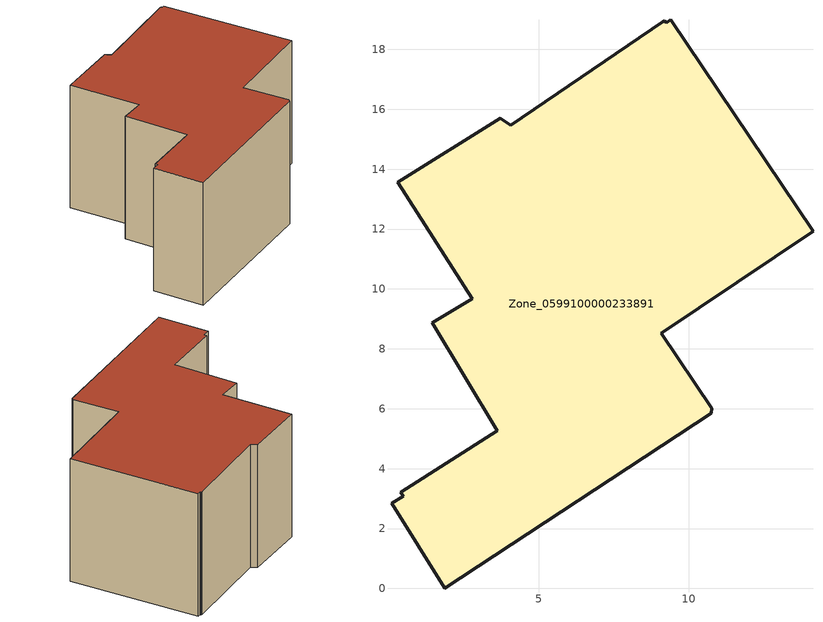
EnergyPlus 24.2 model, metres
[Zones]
Zone_0599100000233891
 floor ground (C_G): 2.78,9.67 0.28,13.57 3.7,15.7 4.06,15.47 9.13,18.92 9.2,18.96 9.25,18.89 9.41,19 14.15,11.92 9.09,8.52 10.77,6.02 10.75,5.85 1.86,0 0.08,2.85 0.47,3.08 0.39,3.22 3.61,5.27 1.43,8.87 z0
 wall outside (C_F): 4.06,15.47 3.7,15.7 0.28,13.57 2.78,9.67 1.43,8.87 3.61,5.27 0.39,3.22 0.47,3.08 0.08,2.85 1.86,0 10.75,5.85 10.77,6.02 9.09,8.52 14.15,11.92 9.41,19 9.25,18.89 9.2,18.96 9.13,18.92 4.06,15.47 z0:8.36
 roof outside (C_R): 0.39,3.22 0.47,3.08 0.08,2.85 1.86,0 10.75,5.85 10.77,6.02 9.09,8.52 14.15,11.92 9.41,19 9.25,18.89 9.2,18.96 9.13,18.92 4.06,15.47 3.7,15.7 0.28,13.57 2.78,9.67 1.43,8.87 3.61,5.27 z8.36
[BUILDING]
Pand.0599100000233891: North Axis=0; Terrain=City; Loads Convergence Tolerance Value=0.04; Temperature Convergence Tolerance Value=0.4; Solar Distribution=FullExterior; Maximum Number of Warmup Days=25; Minimum Number of Warmup Days=1
[Site:Location]
Rotterdam.The.Hague.AP_ZH_NLD Design_Conditions: Latitude=51.96; Longitude=4.45; Time Zone=1; Elevation=-4.5
[SITE:GROUNDTEMPERATURE:BUILDINGSURFACE]
18, 18, 18, 18, 18, 18, 18, 18, 18, 18, 18, 18
[MATERIAL] Thermal Absorptance=0.9; Solar Absorptance=0.7; Visible Absorptance=0.7
Name | Roughness | Thickness | Conductivity | Density | Specific Heat
G.D.1965 | MediumSmooth | 0.15 | 1 | 540 | 1210
F.D.1965 | Rough | 0.3 | 0.857143 | 1920 | 840
R.D.1965 | MediumRough | 0.2 | 0.08 | 1500 | 1000
[CONSTRUCTION]
C_G: G.D.1965
C_F: F.D.1965
C_R: R.D.1965
[ZONE]
Zone_0599100000233891: Type=1; Multiplier=1; Ceiling Height=Autocalculate; Volume=Autocalculate; Floor Area=autocalculate; Part of Total Floor Area=Yes
[ZONEINFILTRATION:DESIGNFLOWRATE]
Infil_Zone_0599100000233891: Zone or ZoneList or Space or SpaceList=Zone_0599100000233891; Schedule=AlwaysOn; Design Flow Rate Calculation Method=Flow/Area; Flow Rate per Floor Area=0.0042; Constant Term Coefficient=1; Temperature Term Coefficient=0; Velocity Term Coefficient=0; Velocity Squared Term Coefficient=0
[HVACTEMPLATE:ZONE:IDEALLOADSAIRSYSTEM]
Zone_0599100000233891: Maximum Heating Supply Air Temperature=50; Minimum Cooling Supply Air Temperature=13; Maximum Heating Supply Air Humidity Ratio=0.0156; Minimum Cooling Supply Air Humidity Ratio=0.0077; Heating Limit=NoLimit; Cooling Limit=NoLimit; Dehumidification Control Type=ConstantSensibleHeatRatio; Cooling Sensible Heat Ratio=0.7; Dehumidification Setpoint=60; Humidification Control Type=None; Humidification Setpoint=30; Outdoor Air Method=None; Outdoor Air Flow Rate per Person=0.00944; Outdoor Air Flow Rate per Zone Floor Area=0; Outdoor Air Flow Rate per Zone=0; Demand Controlled Ventilation Type=None; Outdoor Air Economizer Type=NoEconomizer; Heat Recovery Type=None; Sensible Heat Recovery Effectiveness=0.7; Latent Heat Recovery Effectiveness=0.65
[ZONECONTROL:THERMOSTAT]
ThermostatControl_Zone_0599100000233891: Zone or ZoneList=Zone_0599100000233891; Control Type Schedule=DualSetpointControlType; Control 1=Thermostat_Zone_0599100000233891; Temperature Difference Between Cutout And Setpoint=0
[THERMOSTATSETPOINT:DUALSETPOINT]
Thermostat_Zone_0599100000233891: Heating Setpoint Temperature Schedule=HeatingSetpoint_Zone_0599100000233891; Cooling Setpoint Temperature Schedule=CoolingSetpoint_Zone_0599100000233891
[SCHEDULE:COMPACT]
HeatingSetpoint_Zone_0599100000233891: Through: 12/31, For: AllDays, Until: 24:00, 21
CoolingSetpoint_Zone_0599100000233891: Through: 12/31, For: AllDays, Until: 24:00, 24
DualSetpointControlType: Through: 12/31, For: AllDays, Until: 24:00, 4
AlwaysOn: Through: 12/31, For: AllDays, Until: 24:00, 1
